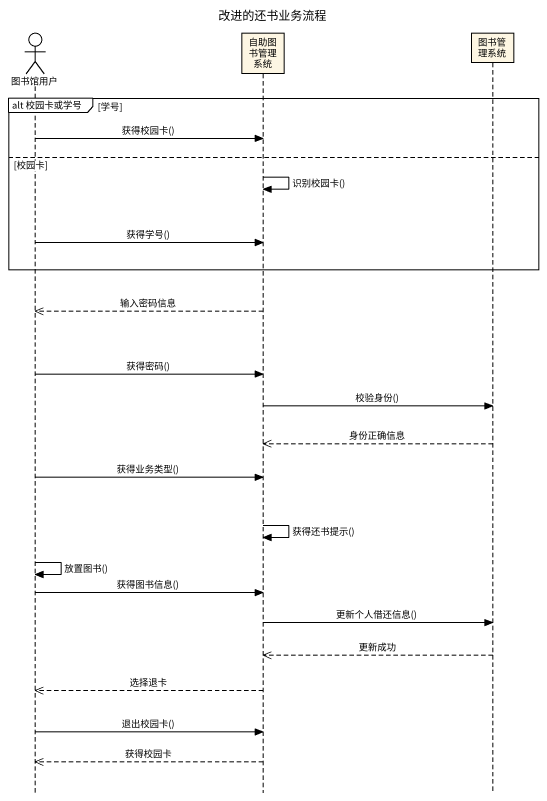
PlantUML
@startuml
title 改进的还书业务流程
hide footbox
actor 图书馆用户
participant 自助图书管理系统
participant 图书管理系统

group alt 校园卡或学号 [学号]
  图书馆用户 -> 自助图书管理系统 : 获得校园卡()
else 校园卡
  自助图书管理系统 -> 自助图书管理系统 : 识别校园卡()
  图书馆用户 -> 自助图书管理系统 : 获得学号()
end
自助图书管理系统 -->> 图书馆用户 : 输入密码信息
图书馆用户 -> 自助图书管理系统 : 获得密码()
自助图书管理系统 -> 图书管理系统 : 校验身份()
图书管理系统 -->> 自助图书管理系统 : 身份正确信息
图书馆用户 -> 自助图书管理系统 : 获得业务类型()
自助图书管理系统 -> 自助图书管理系统 : 获得还书提示()
图书馆用户 -> 图书馆用户 : 放置图书()
图书馆用户 -> 自助图书管理系统 : 获得图书信息()
自助图书管理系统 -> 图书管理系统 : 更新个人借还信息()
图书管理系统 -->> 自助图书管理系统 : 更新成功
自助图书管理系统 -->> 图书馆用户 : 选择退卡
图书馆用户 -> 自助图书管理系统 : 退出校园卡()
自助图书管理系统 -->> 图书馆用户 : 获得校园卡
@enduml
